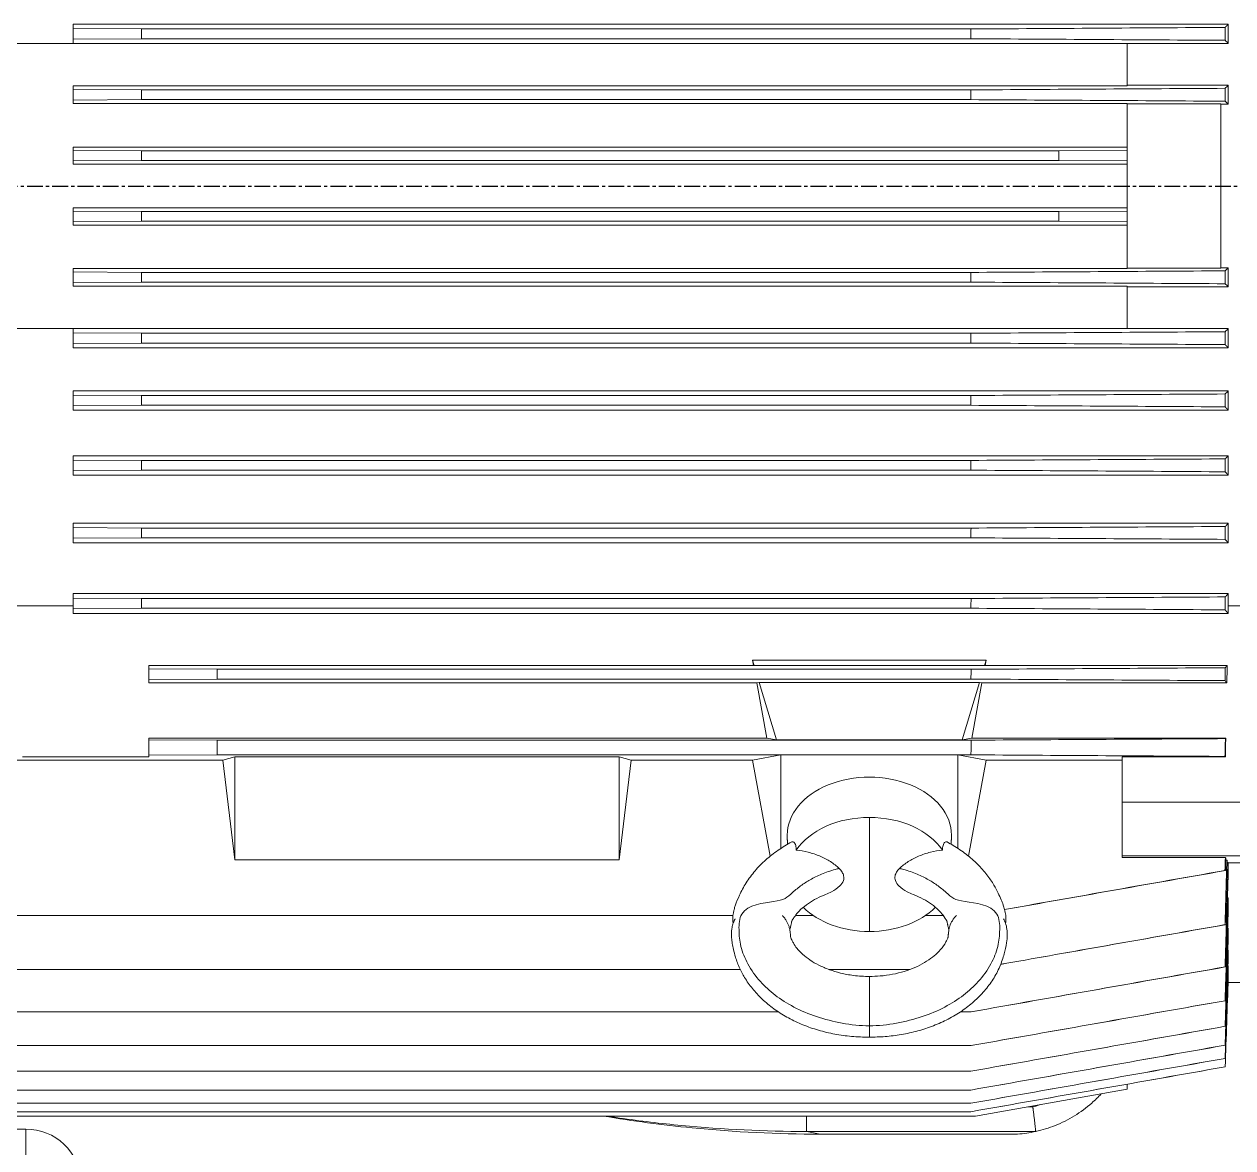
# Model space of a CAD drawing. Header units: millimetres. Extents: x -2122 to 22797, y 3569 to 89276.
# Drawn here: x 21692.9 to 22171.1, y 8822.8 to 9267.3 of the extents above; entities that cross this region are included whole.
import ezdxf

# ---------------------------------------------------------------- set-up
doc = ezdxf.new("R2010")
doc.units = ezdxf.units.MM
doc.header["$LTSCALE"] = 20
doc.linetypes.add('CENTER', pattern=[2, 1.25, -0.25, 0.25, -0.25])
doc.layers.add('IA-EJES', color=4, linetype='CENTER')
doc.layers.add('IA-TRAZ', color=8, linetype='Continuous', lineweight=5)

# ---------------------------------------------------------------- blocks, each defined once
blk = doc.blocks.new('A$C9f9da7af')
at = {"color": 0, "linetype": 'Continuous', "lineweight": 0}
for p, q in [((-2585.61, -2206.33), (-2585.61, -2198.27)), ((-2538.26, -2206.27), (-2538.26, -2198.27)), ((-2535.55, -2248.27), (-2535.55, -2198.27)), ((-2514.34, -2248.27), (-2514.34, -2198.27)), ((-2436.7, -2206.27), (-2436.7, -2198.27)), ((-2583.07, -2206.27), (-2583.94, -2206.27)), ((-2583.07, -2206.36), (-2583.07, -2206.27)), ((-2579.03, -2206.27), (-2580.52, -2206.27)), ((-2579.03, -2206.41), (-2579.03, -2206.27)), ((-2572.87, -2206.27), (-2575.01, -2206.27)), ((-2572.87, -2206.47), (-2572.87, -2206.27)), ((-2564.11, -2206.27), (-2567, -2206.27)), ((-2564.11, -2206.53), (-2564.11, -2206.27)), ((-2552.19, -2206.27), (-2555.98, -2206.27)), ((-2552.19, -2206.61), (-2552.19, -2206.27)), ((-2538.26, -2206.27), (-2541.24, -2206.27)), ((-2538.16, -2206.72), (-2538.16, -2206.32)), ((-2537.2, -2207.31), (-2537.2, -2206.84)), ((-2536.18, -2207.44), (-2536.18, -2248.27)), ((-2496.39, -2248.27), (-2496.39, -2207.44)), ((-2489, -2307.73), (-2489, -2207.29)), ((-2467.14, -2206.84), (-2467.14, -2303.73)), ((-2460.26, -2302.47), (-2460.26, -2206.7)), ((-2439.67, -2206.32), (-2439.67, -2663.27)), ((-2431.79, -2206.27), (-2436.7, -2206.27)), ((-2431.79, -2663.27), (-2431.79, -2206.27)), ((-2411.79, -2663.27), (-2411.79, -2206.27)), ((-2403.98, -2206.27), (-2411.79, -2206.27)), ((-2403.98, -2663.27), (-2403.98, -2206.27)), ((-2384.98, -2663.27), (-2384.98, -2206.27)), ((-2377.27, -2206.27), (-2384.98, -2206.27)), ((-2377.27, -2663.27), (-2377.27, -2206.27)), ((-2359.27, -2663.27), (-2359.27, -2206.27)), ((-2351.62, -2206.27), (-2359.27, -2206.27)), ((-2351.62, -2663.27), (-2351.62, -2206.27)), ((-2334.62, -2663.27), (-2334.62, -2206.27)), ((-2327.01, -2206.27), (-2334.62, -2206.27)), ((-2327.01, -2246.27), (-2327.01, -2206.27)), ((-2310.51, -2246.27), (-2310.51, -2206.27)), ((-2302.93, -2206.27), (-2310.51, -2206.27)), ((-2302.93, -2209.27), (-2302.93, -2206.27)), ((-2238.29, -2209.27), (-2238.29, -2206.27)), ((-2230.7, -2206.27), (-2238.29, -2206.27)), ((-2230.7, -2246.27), (-2230.7, -2206.27)), ((-2214.2, -2246.27), (-2214.2, -2206.27)), ((-2206.6, -2206.27), (-2214.2, -2206.27)), ((-2206.6, -2663.27), (-2206.6, -2206.27)), ((-2303.06, -2246.27), (-2303.06, -2209.27)), ((-2238.16, -2209.27), (-2303.06, -2209.27)), ((-2238.16, -2209.27), (-2238.16, -2246.27)), ((-2627.88, -2246.27), (-2638.46, -2306.27)), ((-2627.88, -2246.27), (-2625.84, -2246.27)), ((-2327.01, -2663.27), (-2327.01, -2246.27)), ((-2327.01, -2246.27), (-2310.28, -2246.27)), ((-2310.28, -2663.27), (-2310.28, -2246.27)), ((-2303.23, -2246.27), (-2303.23, -2663.27)), ((-2303.23, -2246.27), (-2286.03, -2246.27)), ((-2286.03, -2246.27), (-2284.74, -2246.27)), ((-2286.03, -2663.27), (-2286.03, -2246.27)), ((-2284.57, -2273.27), (-2284.74, -2246.27)), ((-2284.74, -2246.27), (-2280.54, -2246.27)), ((-2280.54, -2246.27), (-2280.71, -2273.27)), ((-2280.54, -2246.27), (-2279.28, -2246.27)), ((-2279.28, -2246.27), (-2279.28, -2663.27)), ((-2279.28, -2246.27), (-2261.94, -2246.27)), ((-2261.94, -2246.27), (-2260.67, -2246.27)), ((-2261.94, -2663.27), (-2261.94, -2246.27)), ((-2260.51, -2273.27), (-2260.67, -2246.27)), ((-2260.67, -2246.27), (-2256.48, -2246.27)), ((-2256.48, -2246.27), (-2256.64, -2273.27)), ((-2256.48, -2246.27), (-2255.19, -2246.27)), ((-2255.19, -2246.27), (-2255.19, -2663.27)), ((-2255.19, -2246.27), (-2237.99, -2246.27)), ((-2237.99, -2663.27), (-2237.99, -2246.27)), ((-2230.94, -2246.27), (-2230.94, -2663.27)), ((-2230.94, -2246.27), (-2214.2, -2246.27)), ((-2214.2, -2663.27), (-2214.2, -2246.27)), ((-2535.55, -2248.27), (-2536.18, -2248.27)), ((-2535.55, -2248.27), (-2514.34, -2248.27)), ((-2496.39, -2248.27), (-2514.34, -2248.27)), ((-2497.73, -2302.05), (-2497.73, -2248.27)), ((-2284.57, -2636.27), (-2284.57, -2273.27)), ((-2280.71, -2273.27), (-2284.57, -2273.27)), ((-2280.71, -2636.27), (-2280.71, -2273.27)), ((-2260.51, -2636.27), (-2260.51, -2273.27)), ((-2256.64, -2273.27), (-2260.51, -2273.27)), ((-2256.64, -2636.27), (-2256.64, -2273.27)), ((-2644.55, -2373.08), (-2644.55, -2282.44)), ((-2634.81, -2283.59), (-2634.81, -2285.57)), ((-2645.61, -2289.66), (-2645.61, -2367.69)), ((-2497.73, -2302.05), (-2535.7, -2308.99)), ((-2495.59, -2313.27), (-2497.73, -2302.05)), ((-2466.95, -2304.71), (-2489.68, -2311.5)), ((-2489, -2307.73), (-2467.14, -2303.73)), ((-2466.95, -2304.71), (-2467.14, -2303.73)), ((-2466.95, -2391.83), (-2466.95, -2304.71)), ((-2458.17, -2302.09), (-2460.3, -2302.73)), ((-2460.26, -2302.47), (-2460.3, -2302.73)), ((-2460.3, -2302.73), (-2460.3, -2393.82)), ((-2460.26, -2302.47), (-2458.17, -2302.09)), ((-2458.17, -2302.09), (-2458.17, -2394.46)), ((-2638.46, -2698.27), (-2638.46, -2306.27)), ((-2636.74, -2698.27), (-2636.74, -2308.13)), ((-2633.39, -2698.27), (-2633.39, -2308.13)), ((-2628.18, -2698.27), (-2628.18, -2308.13)), ((-2620.72, -2714.33), (-2620.72, -2308.12)), ((-2610.59, -2715.04), (-2610.59, -2308.11)), ((-2597.24, -2312.23), (-2597.24, -2308.1)), ((-2495.59, -2313.27), (-2495.59, -2308.08)), ((-2489.8, -2606.27), (-2489.8, -2307.95)), ((-2489, -2307.73), (-2489.68, -2311.5)), ((-2465.63, -2606.27), (-2465.63, -2308.08)), ((-2461.76, -2606.27), (-2461.76, -2308.01)), ((-2437.61, -2636.27), (-2437.61, -2308.1)), ((-2433.75, -2636.27), (-2433.75, -2308.04)), ((-2409.75, -2636.27), (-2409.75, -2308.11)), ((-2405.89, -2636.27), (-2405.89, -2308.06)), ((-2383.01, -2636.27), (-2383.01, -2308.12)), ((-2379.14, -2636.27), (-2379.14, -2308.08)), ((-2357.34, -2636.27), (-2357.34, -2308.12)), ((-2353.47, -2636.27), (-2353.47, -2308.09)), ((-2332.72, -2636.27), (-2332.72, -2308.13)), ((-2328.86, -2636.27), (-2328.86, -2308.1)), ((-2308.64, -2636.27), (-2308.64, -2308.13)), ((-2304.77, -2636.27), (-2304.77, -2308.11)), ((-2236.44, -2636.27), (-2236.44, -2308.11)), ((-2232.58, -2636.27), (-2232.58, -2308.13)), ((-2212.36, -2636.27), (-2212.36, -2308.1)), ((-2208.5, -2636.27), (-2208.5, -2308.13)), ((-2532.57, -2313.27), (-2495.59, -2313.27)), ((-2495.59, -2313.27), (-2495.59, -2383.27)), ((-2489.68, -2311.5), (-2489.68, -2385.04)), ((-2559.12, -2326.05), (-2559.12, -2319.02)), ((-2530.96, -2315.9), (-2527.36, -2315.77)), ((-2530.96, -2315.89), (-2527.96, -2315.78)), ((-2580.53, -2364.19), (-2580.53, -2332.35)), ((-2520.34, -2348.27), (-2565.49, -2348.27)), ((-2559.12, -2377.52), (-2559.12, -2370.49)), ((-2638.46, -2373.08), (-2644.55, -2373.08)), ((-2530.96, -2380.64), (-2527.36, -2380.77)), ((-2530.96, -2380.65), (-2527.96, -2380.76)), ((-2597.24, -2742.77), (-2597.24, -2384.31)), ((-2495.59, -2383.27), (-2532.57, -2383.27)), ((-2497.73, -2394.5), (-2495.59, -2383.27)), ((-2495.59, -2606.27), (-2495.59, -2383.27)), ((-2489.68, -2385.04), (-2489, -2388.82)), ((-2466.95, -2391.83), (-2489.68, -2385.04)), ((-2535.7, -2387.55), (-2497.73, -2394.5)), ((-2467.14, -2392.82), (-2489, -2388.82)), ((-2489, -2633.27), (-2489, -2388.82)), ((-2497.73, -2442.53), (-2497.73, -2394.5)), ((-2467.14, -2392.82), (-2466.95, -2391.83)), ((-2467.14, -2392.82), (-2467.14, -2633.27)), ((-2460.3, -2393.82), (-2460.26, -2394.07)), ((-2458.17, -2394.46), (-2460.3, -2393.82)), ((-2458.17, -2394.46), (-2460.26, -2394.07)), ((-2460.26, -2633.27), (-2460.26, -2394.07)), ((-2580.53, -2742.77), (-2580.53, -2399.33)), ((-2559.12, -2742.77), (-2559.12, -2402.22)), ((-2497.73, -2442.53), (-2537.14, -2447.27)), ((-2496.36, -2447.27), (-2497.73, -2442.53)), ((-2537.14, -2447.27), (-2537.14, -2599.27)), ((-2496.36, -2447.27), (-2537.14, -2447.27)), ((-2496.36, -2599.27), (-2496.36, -2447.27)), ((-2537.14, -2599.27), (-2497.73, -2604.01)), ((-2537.14, -2599.27), (-2496.36, -2599.27)), ((-2497.73, -2604.01), (-2496.36, -2599.27)), ((-2497.73, -2714.71), (-2497.73, -2604.01)), ((-2495.76, -2633.27), (-2495.59, -2606.27)), ((-2495.59, -2606.27), (-2489.8, -2606.27)), ((-2489.8, -2606.27), (-2489.63, -2633.27)), ((-2465.79, -2633.27), (-2465.63, -2606.27)), ((-2465.63, -2606.27), (-2461.76, -2606.27)), ((-2461.76, -2606.27), (-2461.6, -2633.27)), ((-2496.39, -2633.27), (-2496.39, -2683.27)), ((-2496.39, -2633.27), (-2495.76, -2633.27)), ((-2489.63, -2633.27), (-2495.76, -2633.27)), ((-2489.63, -2633.27), (-2489, -2633.27)), ((-2467.14, -2633.27), (-2465.79, -2633.27)), ((-2461.6, -2633.27), (-2465.79, -2633.27)), ((-2461.6, -2633.27), (-2460.26, -2633.27)), ((-2437.78, -2663.27), (-2437.61, -2636.27)), ((-2437.61, -2636.27), (-2433.75, -2636.27)), ((-2433.75, -2636.27), (-2433.58, -2663.27)), ((-2409.92, -2663.27), (-2409.75, -2636.27)), ((-2409.75, -2636.27), (-2405.89, -2636.27)), ((-2405.89, -2636.27), (-2405.72, -2663.27)), ((-2383.17, -2663.27), (-2383.01, -2636.27)), ((-2383.01, -2636.27), (-2379.14, -2636.27)), ((-2379.14, -2636.27), (-2378.98, -2663.27)), ((-2357.5, -2663.27), (-2357.34, -2636.27)), ((-2357.34, -2636.27), (-2353.47, -2636.27)), ((-2353.47, -2636.27), (-2353.31, -2663.27)), ((-2332.89, -2663.27), (-2332.72, -2636.27)), ((-2332.72, -2636.27), (-2328.86, -2636.27)), ((-2328.86, -2636.27), (-2328.69, -2663.27)), ((-2308.8, -2663.27), (-2308.64, -2636.27)), ((-2308.64, -2636.27), (-2304.77, -2636.27)), ((-2304.77, -2636.27), (-2304.61, -2663.27)), ((-2284.74, -2663.27), (-2284.57, -2636.27)), ((-2284.57, -2636.27), (-2280.71, -2636.27)), ((-2280.71, -2636.27), (-2280.54, -2663.27)), ((-2260.67, -2663.27), (-2260.51, -2636.27)), ((-2260.51, -2636.27), (-2256.64, -2636.27)), ((-2256.64, -2636.27), (-2256.48, -2663.27)), ((-2236.61, -2663.27), (-2236.44, -2636.27)), ((-2236.44, -2636.27), (-2232.58, -2636.27)), ((-2232.58, -2636.27), (-2232.41, -2663.27)), ((-2212.52, -2663.27), (-2212.36, -2636.27)), ((-2212.36, -2636.27), (-2208.5, -2636.27)), ((-2208.5, -2636.27), (-2208.33, -2663.27)), ((-2439.67, -2663.27), (-2437.78, -2663.27)), ((-2433.58, -2663.27), (-2437.78, -2663.27)), ((-2436.7, -2663.27), (-2436.7, -2685.77)), ((-2433.58, -2663.27), (-2431.79, -2663.27)), ((-2411.79, -2663.27), (-2409.92, -2663.27)), ((-2405.72, -2663.27), (-2409.92, -2663.27)), ((-2405.72, -2663.27), (-2403.98, -2663.27)), ((-2384.98, -2663.27), (-2383.17, -2663.27)), ((-2378.98, -2663.27), (-2383.17, -2663.27)), ((-2378.98, -2663.27), (-2377.27, -2663.27)), ((-2359.27, -2663.27), (-2357.5, -2663.27)), ((-2353.31, -2663.27), (-2357.5, -2663.27)), ((-2353.31, -2663.27), (-2351.62, -2663.27)), ((-2334.62, -2663.27), (-2332.89, -2663.27)), ((-2328.69, -2663.27), (-2332.89, -2663.27)), ((-2328.69, -2663.27), (-2327.01, -2663.27)), ((-2327.01, -2685.77), (-2327.01, -2663.27)), ((-2310.28, -2663.27), (-2308.8, -2663.27)), ((-2304.61, -2663.27), (-2308.8, -2663.27)), ((-2304.61, -2663.27), (-2303.23, -2663.27)), ((-2286.03, -2663.27), (-2284.74, -2663.27)), ((-2280.54, -2663.27), (-2284.74, -2663.27)), ((-2280.54, -2663.27), (-2279.28, -2663.27)), ((-2261.94, -2663.27), (-2260.67, -2663.27)), ((-2256.48, -2663.27), (-2260.67, -2663.27)), ((-2256.48, -2663.27), (-2255.19, -2663.27)), ((-2237.99, -2663.27), (-2236.61, -2663.27)), ((-2232.41, -2663.27), (-2236.61, -2663.27)), ((-2232.41, -2663.27), (-2230.94, -2663.27)), ((-2214.2, -2685.77), (-2214.2, -2663.27)), ((-2214.2, -2663.27), (-2212.52, -2663.27)), ((-2208.33, -2663.27), (-2212.52, -2663.27)), ((-2208.33, -2663.27), (-2206.6, -2663.27)), ((-2657.01, -2682.02), (-2643.61, -2682.02)), ((-2643.61, -2682.02), (-2643.61, -3024.52))]:
    blk.add_line(p, q, dxfattribs=at)
blk.add_arc((-2665.61, -2682.02), 22, 0, 86.7459, dxfattribs=at)
at = {"color": 0, "linetype": 'Continuous', "lineweight": 0, "extrusion": (0, 0, -1)}
for centre, major_axis, ratio, start_param, end_param in [((62.47, -11691.53), (-2681.49, 9484.09), 0.00002, 0.00345, 0.003967), ((-2270.15, -11691.44), (9855.77, -0.73), 0.962279, -1.574835, -1.574317), ((-2271.06, -11691.53), (9855.88, 0.73), 0.962278, -1.567275, -1.566758), ((-2527.36, -2348.27), (0, 32.5), 0.707107, -0.026189, 0), ((-2527.36, -2348.27), (0, 32.5), 0.707107, 0, 3.141593), ((-2542.91, -2348.27), (0, 31.92), 0.707107, -1.570796, -0.611683), ((-2542.91, -2348.27), (0, -31.92), 0.707107, -2.703725, -1.570796), ((-2542.91, -2348.27), (0, 31.92), 0.707107, -2.529908, -1.570796), ((-2542.91, -2348.27), (0, -31.92), 0.707107, -1.570796, -0.437867), ((-2527.36, -2348.27), (0, -32.5), 0.707107, 0, 0.026189)]:
    blk.add_ellipse(centre, major_axis=major_axis, ratio=ratio, start_param=start_param, end_param=end_param, dxfattribs=at)
at = {"color": 0, "linetype": 'Continuous', "lineweight": 0}
for centre, major_axis, ratio, start_param, end_param in [((-2596, -2293.27), (40, 0), 1, 2.818504, 2.897224), ((-2595.74, -2293.27), (49.48, -7.2), 1, 3.067875, 3.21362), ((-2644.54, -2284.61), (0, 2.18), 0.02643, -0.005717, 0.117753)]:
    blk.add_ellipse(centre, major_axis=major_axis, ratio=ratio, start_param=start_param, end_param=end_param, dxfattribs=at)
for points, knots in [([(-2636.74, -2308.11), (-2633.78, -2291.34), (-2630.83, -2274.57), (-2624.91, -2241.03), (-2621.96, -2224.26), (-2619, -2207.49)], [0.000007, 0.000007, 0.000007, 0.000007, 5.108587, 5.108587, 10.21723, 10.21723, 10.21723, 10.21723]), ([(-2618.99, -2207.51), (-2621.95, -2224.28), (-2624.91, -2241.05), (-2630.83, -2274.59), (-2633.78, -2291.36), (-2636.74, -2308.13)], [0, 0, 0, 0, 5.108496, 5.108496, 10.216992, 10.216992, 10.216992, 10.216992]), ([(-2633.39, -2308.1), (-2630.44, -2291.33), (-2627.48, -2274.56), (-2621.57, -2241.03), (-2618.61, -2224.26), (-2615.65, -2207.49)], [0.000006, 0.000006, 0.000006, 0.000006, 5.108381, 5.108381, 10.216814, 10.216814, 10.216814, 10.216814]), ([(-2615.64, -2207.52), (-2618.6, -2224.29), (-2621.56, -2241.05), (-2627.48, -2274.59), (-2630.44, -2291.36), (-2633.39, -2308.13)], [0, 0, 0, 0, 5.108258, 5.108258, 10.216517, 10.216517, 10.216517, 10.216517]), ([(-2628.18, -2308.09), (-2625.22, -2291.32), (-2622.26, -2274.55), (-2616.35, -2241.02), (-2613.39, -2224.25), (-2610.44, -2207.48)], [0.000006, 0.000006, 0.000006, 0.000006, 5.10817, 5.10817, 10.216389, 10.216389, 10.216389, 10.216389]), ([(-2610.42, -2207.52), (-2613.38, -2224.29), (-2616.34, -2241.06), (-2622.26, -2274.59), (-2625.22, -2291.36), (-2628.18, -2308.13)], [0, 0, 0, 0, 5.107914, 5.107914, 10.215827, 10.215827, 10.215827, 10.215827]), ([(-2620.72, -2308.08), (-2617.76, -2291.31), (-2614.8, -2274.54), (-2608.89, -2241.01), (-2605.93, -2224.24), (-2602.97, -2207.47)], [0.000006, 0.000006, 0.000006, 0.000006, 5.107832, 5.107832, 10.21571, 10.21571, 10.21571, 10.21571]), ([(-2602.96, -2207.53), (-2605.92, -2224.29), (-2608.88, -2241.06), (-2614.8, -2274.59), (-2617.76, -2291.36), (-2620.72, -2308.12)], [0, 0, 0, 0, 5.107404, 5.107404, 10.214808, 10.214808, 10.214808, 10.214808]), ([(-2610.59, -2308.06), (-2607.63, -2291.29), (-2604.67, -2274.53), (-2598.75, -2241), (-2595.8, -2224.23), (-2592.84, -2207.47)], [0.000006, 0.000006, 0.000006, 0.000006, 5.10734, 5.10734, 10.214723, 10.214723, 10.214723, 10.214723]), ([(-2592.82, -2207.54), (-2595.78, -2224.3), (-2598.74, -2241.06), (-2604.67, -2274.59), (-2607.63, -2291.35), (-2610.59, -2308.11)], [0, 0, 0, 0, 5.106769, 5.106769, 10.213538, 10.213538, 10.213538, 10.213538]), ([(-2597.24, -2308.04), (-2594.27, -2291.27), (-2591.31, -2274.51), (-2585.4, -2240.99), (-2582.44, -2224.22), (-2579.48, -2207.46)], [0.000005, 0.000005, 0.000005, 0.000005, 5.106654, 5.106654, 10.213348, 10.213348, 10.213348, 10.213348]), ([(-2579.46, -2207.54), (-2582.42, -2224.3), (-2585.38, -2241.06), (-2591.31, -2274.58), (-2594.27, -2291.34), (-2597.24, -2308.1)], [0, 0, 0, 0, 5.105932, 5.105932, 10.211863, 10.211863, 10.211863, 10.211863]), ([(-2578.46, -2296.31), (-2576.19, -2283.45), (-2573.91, -2270.59), (-2568.68, -2240.97), (-2565.72, -2224.21), (-2562.76, -2207.45)], [1.187882, 1.187882, 1.187882, 1.187882, 5.105751, 5.105751, 10.211537, 10.211537, 10.211537, 10.211537]), ([(-2562.74, -2207.55), (-2565.7, -2224.3), (-2568.67, -2241.06), (-2573.9, -2270.65), (-2576.17, -2283.47), (-2578.44, -2296.3)], [0, 0, 0, 0, 5.10487, 5.10487, 9.013468, 9.013468, 9.013468, 9.013468]), ([(-2556.79, -2294.76), (-2554.6, -2282.4), (-2552.42, -2270.04), (-2547.27, -2240.93), (-2544.31, -2224.18), (-2541.35, -2207.42)], [1.339726, 1.339726, 1.339726, 1.339726, 5.104429, 5.104429, 10.208927, 10.208927, 10.208927, 10.208927]), ([(-2541.32, -2207.58), (-2544.28, -2224.33), (-2547.25, -2241.08), (-2552.4, -2270.14), (-2554.58, -2282.45), (-2556.76, -2294.77)], [0, 0, 0, 0, 5.10353, 5.10353, 8.854751, 8.854751, 8.854751, 8.854751]), ([(-2541.35, -2207.42), (-2541.35, -2207.45), (-2541.34, -2207.47), (-2541.33, -2207.52), (-2541.32, -2207.55), (-2541.32, -2207.58)], [-0.7037957, -0.7037957, -0.7037957, -0.7037957, -0.3526809, -0.3526809, 0, 0, 0, 0]), ([(-2496.21, -2207.58), (-2495.04, -2207.55), (-2493.86, -2207.52), (-2491.52, -2207.47), (-2490.35, -2207.45), (-2489.18, -2207.42)], [-0.7037968, -0.7037968, -0.7037968, -0.7037968, -0.3511148, -0.3511148, 0, 0, 0, 0]), ([(-2495.59, -2308.08), (-2495.69, -2291.33), (-2495.8, -2274.58), (-2496.01, -2241.08), (-2496.11, -2224.33), (-2496.21, -2207.58)], [0.000015, 0.000015, 0.000015, 0.000015, 5.103374, 5.103374, 10.206878, 10.206878, 10.206878, 10.206878]), ([(-2489.18, -2207.42), (-2489.28, -2224.18), (-2489.38, -2240.93), (-2489.59, -2274.44), (-2489.69, -2291.2), (-2489.8, -2307.95)], [0, 0, 0, 0, 5.104511, 5.104511, 10.209022, 10.209022, 10.209022, 10.209022]), ([(-2465.63, -2308.08), (-2465.73, -2291.33), (-2465.83, -2274.57), (-2466.04, -2241.06), (-2466.14, -2224.3), (-2466.25, -2207.55)], [0.00001, 0.00001, 0.00001, 0.00001, 5.104776, 5.104776, 10.209631, 10.209631, 10.209631, 10.209631]), ([(-2461.14, -2207.45), (-2461.25, -2224.21), (-2461.35, -2240.97), (-2461.56, -2274.49), (-2461.66, -2291.25), (-2461.76, -2308.01)], [0, 0, 0, 0, 5.105793, 5.105793, 10.211586, 10.211586, 10.211586, 10.211586]), ([(-2437.61, -2308.1), (-2437.71, -2291.34), (-2437.82, -2274.58), (-2438.02, -2241.06), (-2438.13, -2224.3), (-2438.23, -2207.54)], [0.00001, 0.00001, 0.00001, 0.00001, 5.105834, 5.105834, 10.211749, 10.211749, 10.211749, 10.211749]), ([(-2433.13, -2207.46), (-2433.23, -2224.22), (-2433.33, -2240.99), (-2433.54, -2274.51), (-2433.64, -2291.27), (-2433.75, -2308.04)], [0, 0, 0, 0, 5.106701, 5.106701, 10.213402, 10.213402, 10.213402, 10.213402]), ([(-2409.75, -2308.11), (-2409.86, -2291.35), (-2409.96, -2274.59), (-2410.17, -2241.06), (-2410.27, -2224.3), (-2410.37, -2207.54)], [0.00001, 0.00001, 0.00001, 0.00001, 5.106669, 5.106669, 10.213422, 10.213422, 10.213422, 10.213422]), ([(-2405.27, -2207.47), (-2405.37, -2224.23), (-2405.48, -2241), (-2405.68, -2274.53), (-2405.79, -2291.29), (-2405.89, -2308.06)], [0, 0, 0, 0, 5.107391, 5.107391, 10.214781, 10.214781, 10.214781, 10.214781]), ([(-2383.01, -2308.12), (-2383.11, -2291.35), (-2383.21, -2274.59), (-2383.42, -2241.06), (-2383.52, -2224.29), (-2383.63, -2207.53)], [0.00001, 0.00001, 0.00001, 0.00001, 5.107305, 5.107305, 10.214693, 10.214693, 10.214693, 10.214693]), ([(-2378.52, -2207.47), (-2378.63, -2224.24), (-2378.73, -2241.01), (-2378.94, -2274.54), (-2379.04, -2291.31), (-2379.14, -2308.08)], [0, 0, 0, 0, 5.107886, 5.107886, 10.215771, 10.215771, 10.215771, 10.215771]), ([(-2357.34, -2308.12), (-2357.44, -2291.36), (-2357.54, -2274.59), (-2357.75, -2241.06), (-2357.85, -2224.29), (-2357.96, -2207.52)], [0.00001, 0.00001, 0.00001, 0.00001, 5.107817, 5.107817, 10.215714, 10.215714, 10.215714, 10.215714]), ([(-2352.85, -2207.48), (-2352.96, -2224.25), (-2353.06, -2241.02), (-2353.27, -2274.56), (-2353.37, -2291.32), (-2353.47, -2308.09)], [0, 0, 0, 0, 5.108227, 5.108227, 10.216453, 10.216453, 10.216453, 10.216453]), ([(-2332.72, -2308.13), (-2332.82, -2291.36), (-2332.93, -2274.59), (-2333.13, -2241.05), (-2333.24, -2224.29), (-2333.34, -2207.52)], [0.00001, 0.00001, 0.00001, 0.00001, 5.108213, 5.108213, 10.216409, 10.216409, 10.216409, 10.216409]), ([(-2328.24, -2207.49), (-2328.34, -2224.26), (-2328.44, -2241.03), (-2328.65, -2274.56), (-2328.75, -2291.33), (-2328.86, -2308.1)], [0, 0, 0, 0, 5.108439, 5.108439, 10.216878, 10.216878, 10.216878, 10.216878]), ([(-2308.64, -2308.13), (-2308.74, -2291.36), (-2308.84, -2274.59), (-2309.05, -2241.05), (-2309.15, -2224.28), (-2309.26, -2207.51)], [0.000009, 0.000009, 0.000009, 0.000009, 5.108408, 5.108408, 10.21689, 10.21689, 10.21689, 10.21689]), ([(-2304.15, -2207.49), (-2304.26, -2224.26), (-2304.36, -2241.03), (-2304.57, -2274.57), (-2304.67, -2291.34), (-2304.77, -2308.11)], [0, 0, 0, 0, 5.108654, 5.108654, 10.217308, 10.217308, 10.217308, 10.217308]), ([(-2236.44, -2308.11), (-2236.54, -2291.34), (-2236.65, -2274.57), (-2236.85, -2241.03), (-2236.96, -2224.26), (-2237.06, -2207.49)], [0.000007, 0.000007, 0.000007, 0.000007, 5.108587, 5.108587, 10.21723, 10.21723, 10.21723, 10.21723]), ([(-2231.96, -2207.51), (-2232.06, -2224.28), (-2232.17, -2241.05), (-2232.37, -2274.59), (-2232.48, -2291.36), (-2232.58, -2308.13)], [0, 0, 0, 0, 5.108496, 5.108496, 10.216992, 10.216992, 10.216992, 10.216992]), ([(-2212.36, -2308.1), (-2212.46, -2291.33), (-2212.56, -2274.56), (-2212.77, -2241.03), (-2212.87, -2224.26), (-2212.98, -2207.49)], [0.000006, 0.000006, 0.000006, 0.000006, 5.108381, 5.108381, 10.216814, 10.216814, 10.216814, 10.216814]), ([(-2207.88, -2207.52), (-2207.98, -2224.29), (-2208.08, -2241.05), (-2208.29, -2274.59), (-2208.39, -2291.36), (-2208.5, -2308.13)], [0, 0, 0, 0, 5.108258, 5.108258, 10.216517, 10.216517, 10.216517, 10.216517]), ([(-2644.55, -2282.45), (-2643.97, -2279.81), (-2643.17, -2277.23), (-2642.17, -2274.72), (-2641.12, -2272.09), (-2639.84, -2269.54), (-2638.36, -2267.13), (-2636.88, -2264.71), (-2635.19, -2262.42), (-2633.32, -2260.29), (-2632.18, -2258.99), (-2630.97, -2257.75), (-2629.7, -2256.57)], [0.2181498, 0.2181498, 0.2181498, 0.2181498, 0.3801108, 0.3801108, 0.3801108, 0.5502087, 0.5502087, 0.5502087, 0.7203067, 0.7203067, 0.7203067, 0.8240992, 0.8240992, 0.8240992, 0.8240992]), ([(-2644.55, -2282.44), (-2644.53, -2282.44), (-2644.45, -2282.45), (-2644.32, -2282.47), (-2644.25, -2282.48), (-2644.17, -2282.48), (-2644.07, -2282.5), (-2643.99, -2282.51), (-2643.91, -2282.52), (-2643.82, -2282.53), (-2643.79, -2282.53), (-2643.76, -2282.53), (-2643.73, -2282.54), (-2643.48, -2282.57), (-2643.18, -2282.6), (-2642.82, -2282.64), (-2642.5, -2282.68), (-2642.12, -2282.72), (-2641.71, -2282.77), (-2641.68, -2282.77), (-2641.65, -2282.78), (-2641.61, -2282.78), (-2641.16, -2282.84), (-2640.68, -2282.89), (-2640.15, -2282.95), (-2639.89, -2282.98), (-2639.62, -2283.02), (-2639.34, -2283.05), (-2639.09, -2283.08), (-2638.82, -2283.11), (-2638.56, -2283.14), (-2638.54, -2283.14), (-2638.51, -2283.15), (-2638.49, -2283.15), (-2637.91, -2283.22), (-2637.32, -2283.29), (-2636.7, -2283.36), (-2636.39, -2283.4), (-2636.07, -2283.44), (-2635.76, -2283.48), (-2635.6, -2283.5), (-2635.44, -2283.52), (-2635.29, -2283.54), (-2635.13, -2283.55), (-2634.97, -2283.57), (-2634.81, -2283.59)], [0, 0, 0, 0, 0.0018942, 0.0018942, 0.0018942, 0.0028413, 0.0028413, 0.0028413, 0.00357759, 0.00357759, 0.00357759, 0.0037884, 0.0037884, 0.0037884, 0.0056826, 0.0056826, 0.0056826, 0.00742872, 0.00742872, 0.00742872, 0.00757681, 0.00757681, 0.00757681, 0.00947101, 0.00947101, 0.00947101, 0.01041811, 0.01041811, 0.01041811, 0.01129217, 0.01129217, 0.01129217, 0.01136521, 0.01136521, 0.01136521, 0.01325941, 0.01325941, 0.01325941, 0.01420651, 0.01420651, 0.01420651, 0.01468006, 0.01468006, 0.01468006, 0.01515361, 0.01515361, 0.01515361, 0.01515361]), ([(-2607.24, -2348.27), (-2607.24, -2346.19), (-2607.16, -2344.11), (-2606.84, -2339.9), (-2606.59, -2337.76), (-2605.85, -2333.44), (-2605.36, -2331.26), (-2604.2, -2327.01), (-2603.52, -2324.95), (-2601.96, -2320.94), (-2601.08, -2318.99), (-2599.14, -2315.25), (-2598.07, -2313.45), (-2595.76, -2310.05), (-2594.51, -2308.44), (-2591.85, -2305.44), (-2590.44, -2304.04), (-2587.48, -2301.5), (-2585.94, -2300.35), (-2582.74, -2298.32), (-2581.07, -2297.42), (-2577.67, -2295.96), (-2575.95, -2295.39), (-2572.85, -2294.56), (-2571.5, -2294.24), (-2568.89, -2293.83), (-2567.77, -2293.71), (-2565.71, -2293.7), (-2564.77, -2293.78), (-2563.12, -2294.1), (-2562.36, -2294.33), (-2561.41, -2294.72), (-2561.2, -2294.81), (-2560.91, -2294.95), (-2560.83, -2294.98), (-2560.7, -2295.05), (-2560.65, -2295.07), (-2560.57, -2295.12), (-2560.53, -2295.13), (-2560.49, -2295.16), (-2560.47, -2295.16), (-2560.46, -2295.17), (-2560.46, -2295.17), (-2560.46, -2295.17)], [0, 0, 0, 0, 6.232532, 6.232532, 12.733314, 12.733314, 19.547935, 19.547935, 26.296577, 26.296577, 33.062516, 33.062516, 39.835086, 39.835086, 46.579074, 46.579074, 53.284736, 53.284736, 59.875005, 59.875005, 66.371436, 66.371436, 72.538436, 72.538436, 77.94806, 77.94806, 81.412317, 81.412317, 84.160847, 84.160847, 86.557728, 86.557728, 87.251756, 87.251756, 87.516947, 87.516947, 87.707103, 87.707103, 87.865635, 87.865635, 88.023959, 88.023959, 88.116447, 88.116447, 88.116447, 88.116447]), ([(-2562.22, -2294.4), (-2561.65, -2294.31), (-2561.07, -2294.26), (-2560, -2294.25), (-2559.51, -2294.28), (-2558.28, -2294.42), (-2557.52, -2294.57), (-2556.18, -2294.92), (-2555.57, -2295.11), (-2554.25, -2295.58), (-2553.56, -2295.85), (-2552.01, -2296.51), (-2551.17, -2296.88), (-2549.24, -2297.81), (-2548.19, -2298.36), (-2545.75, -2299.8), (-2544.39, -2300.73), (-2541.61, -2302.88), (-2540.2, -2304.13), (-2537.47, -2306.87), (-2536.15, -2308.38), (-2533.67, -2311.6), (-2532.5, -2313.31), (-2530.95, -2315.89), (-2530.49, -2316.71), (-2530.05, -2317.54)], [98.673264, 98.673264, 98.673264, 98.673264, 100.528471, 100.528471, 102.038287, 102.038287, 104.27631, 104.27631, 106.288165, 106.288165, 108.874137, 108.874137, 112.351196, 112.351196, 116.395046, 116.395046, 121.905985, 121.905985, 128.173417, 128.173417, 134.757715, 134.757715, 141.412866, 141.412866, 144.401463, 144.401463, 144.401463, 144.401463]), ([(-2540.52, -2336.31), (-2540.59, -2336.04), (-2541.13, -2333.84), (-2542.38, -2330), (-2544.6, -2325.35), (-2547.2, -2321.3), (-2549.88, -2317.9), (-2552.82, -2314.97), (-2553.72, -2310.37), (-2555.13, -2297.07), (-2565.05, -2296.53), (-2571.58, -2297.2), (-2578.64, -2300.03), (-2585.13, -2304.68), (-2590.86, -2310.93), (-2595.6, -2318.4), (-2599.43, -2327.37), (-2601.92, -2337.49), (-2602.76, -2344.66), (-2602.76, -2348.27)], [0.5551824, 0.5551824, 0.5551824, 0.5551824, 0.5590997, 0.5871438, 0.6136152, 0.6382847, 0.6664995, 0.6922236, 0.7193811, 0.7662625, 0.7875653, 0.8104083, 0.8356721, 0.8636947, 0.8881684, 0.9143554, 0.9420089, 0.9707322, 1, 1, 1, 1]), ([(-2559.14, -2313.84), (-2559.14, -2313.84), (-2559.14, -2313.85), (-2559.14, -2313.85), (-2559.15, -2313.85), (-2559.15, -2313.85), (-2559.15, -2313.86), (-2559.17, -2313.87), (-2559.18, -2313.88), (-2559.2, -2313.9), (-2559.22, -2313.92), (-2559.29, -2313.98), (-2559.36, -2314.04), (-2559.48, -2314.16), (-2559.54, -2314.21), (-2559.77, -2314.41), (-2559.93, -2314.54), (-2560.45, -2314.95), (-2560.81, -2315.21), (-2561.86, -2315.86), (-2562.57, -2316.19), (-2563.74, -2316.58), (-2564.17, -2316.7), (-2565.02, -2316.87), (-2565.44, -2316.93), (-2566.09, -2316.99), (-2566.32, -2317.01), (-2566.64, -2317.03), (-2566.75, -2317.03), (-2566.99, -2317.05), (-2567.12, -2317.05), (-2567.3, -2317.06), (-2567.37, -2317.06), (-2567.48, -2317.07), (-2567.52, -2317.07), (-2567.55, -2317.08), (-2567.55, -2317.08), (-2567.55, -2317.08)], [59.127294, 59.127294, 59.127294, 59.127294, 59.157859, 59.157859, 59.189071, 59.189071, 59.220322, 59.220322, 59.283794, 59.283794, 59.346516, 59.346516, 59.602031, 59.602031, 59.85123, 59.85123, 60.503225, 60.503225, 61.933011, 61.933011, 64.571794, 64.571794, 66.02247, 66.02247, 67.302786, 67.302786, 67.979231, 67.979231, 68.322511, 68.322511, 68.813912, 68.813912, 69.237427, 69.237427, 69.717351, 69.717351, 69.798667, 69.798667, 69.798667, 69.798667]), ([(-2567.54, -2317.07), (-2567.54, -2317.07), (-2567.55, -2317.07), (-2567.56, -2317.08), (-2567.62, -2317.09), (-2567.82, -2317.16), (-2567.95, -2317.21), (-2568.4, -2317.4), (-2568.83, -2317.6), (-2569.64, -2318.01), (-2570.05, -2318.24), (-2571.45, -2319.08), (-2572.37, -2319.78), (-2574.13, -2321.48), (-2574.9, -2322.34), (-2576.38, -2324.24), (-2577.1, -2325.3), (-2578.46, -2327.62), (-2579.11, -2328.89), (-2580.27, -2331.58), (-2580.79, -2333), (-2581.7, -2335.97), (-2582.08, -2337.53), (-2582.69, -2340.72), (-2582.92, -2342.35), (-2583.18, -2345.41), (-2583.24, -2346.84), (-2583.24, -2348.27)], [71.142737, 71.142737, 71.142737, 71.142737, 71.541877, 71.541877, 73.294725, 73.294725, 74.734494, 74.734494, 76.98665, 76.98665, 79.427278, 79.427278, 85.768422, 85.768422, 90.510742, 90.510742, 95.294609, 95.294609, 100.196793, 100.196793, 105.072606, 105.072606, 110.040007, 110.040007, 114.992076, 114.992076, 119.275953, 119.275953, 119.275953, 119.275953]), ([(-2550.85, -2330.9), (-2551.39, -2329.53), (-2551.99, -2328.22), (-2553.28, -2325.8), (-2553.98, -2324.67), (-2555.41, -2322.67), (-2556.15, -2321.78), (-2557.56, -2320.3), (-2558.26, -2319.68), (-2559.82, -2318.48), (-2560.8, -2317.88), (-2561.42, -2317.58), (-2561.51, -2317.54), (-2561.56, -2317.53), (-2561.53, -2317.54), (-2561.54, -2317.53), (-2561.56, -2317.53), (-2561.67, -2317.51), (-2561.74, -2317.49), (-2561.93, -2317.46), (-2562, -2317.44), (-2562.2, -2317.41), (-2562.34, -2317.39), (-2562.61, -2317.34), (-2562.74, -2317.31), (-2563.03, -2317.25), (-2563.18, -2317.22), (-2563.56, -2317.13), (-2563.78, -2317.07), (-2564.22, -2316.94), (-2564.43, -2316.87), (-2564.64, -2316.79)], [0, 0, 0, 0, 4.988184, 4.988184, 9.999875, 9.999875, 14.956791, 14.956791, 19.671734, 19.671734, 25.345101, 25.345101, 27.054695, 27.054695, 28.245912, 28.245912, 29.130654, 29.130654, 29.869338, 29.869338, 30.240073, 30.240073, 30.723756, 30.723756, 31.133101, 31.133101, 31.613203, 31.613203, 32.301099, 32.301099, 33.033985, 33.033985, 33.033985, 33.033985]), ([(-2533.34, -2319.36), (-2532.62, -2319.33), (-2531.97, -2319.25), (-2530.8, -2318.95), (-2530.47, -2318.74), (-2529.92, -2318.27), (-2529.86, -2317.9), (-2530.05, -2317.54), (-2530.05, -2317.54), (-2530.05, -2317.54)], [-1.857056, -1.857056, -1.857056, -1.857056, -1.6701392, -1.6701392, -1.4439543, -1.4439543, -1.0223219, -1.0223219, -1.0215044, -1.0215044, -1.0215044, -1.0215044]), ([(-2540.52, -2336.31), (-2539.55, -2335.36), (-2538.63, -2334.16), (-2537.04, -2331.63), (-2536.31, -2330.23), (-2535.05, -2327.3), (-2534.51, -2325.72), (-2533.71, -2322.56), (-2533.45, -2320.96), (-2533.34, -2319.36)], [-1.964132, -1.964132, -1.964132, -1.964132, -1.474787, -1.474787, -0.983813, -0.983813, -0.482966, -0.482966, -0.000001, -0.000001, -0.000001, -0.000001]), ([(-2550.85, -2330.9), (-2550.51, -2331.77), (-2550.13, -2332.57), (-2549.09, -2334.51), (-2548.3, -2335.67), (-2546.85, -2337.13), (-2546.14, -2337.69), (-2544.7, -2338.2), (-2544.08, -2338.24), (-2542.94, -2337.99), (-2542.45, -2337.77), (-2541.47, -2337.16), (-2540.98, -2336.76), (-2540.52, -2336.31)], [-1.977343, -1.977343, -1.977343, -1.977343, -1.643436, -1.643436, -1.079952, -1.079952, -0.714099, -0.714099, -0.442328, -0.442328, -0.230091, -0.230091, 0, 0, 0, 0]), ([(-2560.46, -2401.37), (-2560.46, -2401.37), (-2560.46, -2401.37), (-2560.46, -2401.38), (-2560.47, -2401.38), (-2560.5, -2401.39), (-2560.51, -2401.4), (-2560.54, -2401.41), (-2560.56, -2401.42), (-2560.61, -2401.45), (-2560.66, -2401.47), (-2560.8, -2401.54), (-2560.9, -2401.59), (-2561.11, -2401.69), (-2561.21, -2401.74), (-2561.57, -2401.89), (-2561.83, -2402), (-2562.7, -2402.31), (-2563.32, -2402.48), (-2564.45, -2402.7), (-2564.95, -2402.76), (-2566.29, -2402.86), (-2567.15, -2402.84), (-2568.72, -2402.73), (-2569.47, -2402.63), (-2571.01, -2402.37), (-2571.78, -2402.2), (-2573.54, -2401.8), (-2574.56, -2401.54), (-2577.08, -2400.78), (-2578.6, -2400.22), (-2581.49, -2398.89), (-2582.87, -2398.13), (-2585.72, -2396.34), (-2587.17, -2395.27), (-2590.02, -2392.89), (-2591.41, -2391.56), (-2594.03, -2388.68), (-2595.27, -2387.14), (-2597.59, -2383.85), (-2598.67, -2382.09), (-2600.66, -2378.43), (-2601.56, -2376.51), (-2603.18, -2372.54), (-2603.89, -2370.49), (-2605.12, -2366.28), (-2605.63, -2364.13), (-2606.45, -2359.76), (-2606.74, -2357.55), (-2607.14, -2352.99), (-2607.24, -2350.63), (-2607.24, -2348.27)], [56.273181, 56.273181, 56.273181, 56.273181, 56.304984, 56.304984, 56.474258, 56.474258, 56.558373, 56.558373, 56.642515, 56.642515, 56.812596, 56.812596, 57.152918, 57.152918, 57.492355, 57.492355, 58.333223, 58.333223, 60.307208, 60.307208, 61.821527, 61.821527, 64.346122, 64.346122, 66.748445, 66.748445, 69.656619, 69.656619, 73.472337, 73.472337, 78.956057, 78.956057, 84.36528, 84.36528, 90.565515, 90.565515, 97.053231, 97.053231, 103.629011, 103.629011, 110.325712, 110.325712, 117.064705, 117.064705, 123.831822, 123.831822, 130.607758, 130.607758, 137.348146, 137.348146, 144.416433, 144.416433, 144.416433, 144.416433]), ([(-2602.76, -2348.27), (-2602.76, -2351.89), (-2601.92, -2359.05), (-2599.43, -2369.18), (-2595.6, -2378.14), (-2590.86, -2385.61), (-2585.13, -2391.87), (-2578.64, -2396.51), (-2571.58, -2399.35), (-2565.05, -2400.01), (-2555.13, -2399.47), (-2553.72, -2386.17), (-2552.82, -2381.57), (-2549.88, -2378.64), (-2547.2, -2375.25), (-2544.6, -2371.19), (-2542.38, -2366.54), (-2541.13, -2362.7), (-2540.59, -2360.51), (-2540.52, -2360.24)], [0, 0, 0, 0, 0.0292678, 0.0579911, 0.0856446, 0.1118316, 0.1363053, 0.1643279, 0.1895917, 0.2124347, 0.2337375, 0.2806189, 0.3077764, 0.3335005, 0.3617153, 0.3863848, 0.4128562, 0.4409003, 0.4448176, 0.4448176, 0.4448176, 0.4448176]), ([(-2583.24, -2348.27), (-2583.24, -2348.27), (-2584.11, -2348.27), (-2590.05, -2348.27), (-2597.61, -2348.27), (-2602.76, -2348.27)], [0.1426036, 0.1426036, 0.1426036, 0.1426036, 0.25, 0.25, 0.5, 0.5, 0.5, 0.5]), ([(-2583.24, -2348.27), (-2583.24, -2350.35), (-2583.11, -2352.44), (-2582.63, -2356.27), (-2582.3, -2358.02), (-2581.52, -2361.21), (-2581.08, -2362.68), (-2580.04, -2365.54), (-2579.44, -2366.93), (-2578.15, -2369.49), (-2577.46, -2370.68), (-2576, -2372.83), (-2575.24, -2373.8), (-2573.68, -2375.54), (-2572.87, -2376.3), (-2571.42, -2377.47), (-2570.76, -2377.9), (-2569.62, -2378.54), (-2569.22, -2378.75), (-2568.52, -2379.09), (-2568.26, -2379.21), (-2567.82, -2379.39), (-2567.68, -2379.43), (-2567.52, -2379.48), (-2567.6, -2379.46), (-2567.56, -2379.47), (-2567.53, -2379.47), (-2567.42, -2379.48), (-2567.37, -2379.48), (-2567.21, -2379.49), (-2567.09, -2379.49), (-2566.83, -2379.5), (-2566.7, -2379.51), (-2566.42, -2379.53), (-2566.26, -2379.54), (-2565.9, -2379.57), (-2565.69, -2379.59), (-2565.18, -2379.65), (-2564.87, -2379.7), (-2564.09, -2379.86), (-2563.62, -2379.99), (-2562.45, -2380.41), (-2561.76, -2380.74), (-2560.71, -2381.4), (-2560.34, -2381.67), (-2559.82, -2382.09), (-2559.66, -2382.23), (-2559.43, -2382.43), (-2559.36, -2382.5), (-2559.27, -2382.58), (-2559.25, -2382.6), (-2559.21, -2382.64), (-2559.19, -2382.65), (-2559.17, -2382.67), (-2559.16, -2382.68), (-2559.15, -2382.69), (-2559.15, -2382.69), (-2559.14, -2382.7), (-2559.14, -2382.7), (-2559.14, -2382.7)], [0, 0, 0, 0, 6.241322, 6.241322, 11.637634, 11.637634, 16.466603, 16.466603, 21.469827, 21.469827, 26.38303, 26.38303, 31.232256, 31.232256, 36.188949, 36.188949, 40.721166, 40.721166, 43.072734, 43.072734, 44.698454, 44.698454, 46.820561, 46.820561, 49.28898, 49.28898, 49.925491, 49.925491, 50.307323, 50.307323, 50.835143, 50.835143, 51.261589, 51.261589, 51.727841, 51.727841, 52.352227, 52.352227, 53.298003, 53.298003, 54.871987, 54.871987, 57.459727, 57.459727, 58.927819, 58.927819, 59.560267, 59.560267, 59.851815, 59.851815, 59.939693, 59.939693, 60.018545, 60.018545, 60.057747, 60.057747, 60.096993, 60.096993, 60.148785, 60.148785, 60.148785, 60.148785]), ([(-2540.52, -2360.24), (-2540.98, -2359.79), (-2541.47, -2359.38), (-2542.45, -2358.77), (-2542.94, -2358.55), (-2544.08, -2358.3), (-2544.71, -2358.35), (-2546.14, -2358.85), (-2546.85, -2359.42), (-2548.31, -2360.88), (-2549.1, -2362.04), (-2550.14, -2363.97), (-2550.51, -2364.77), (-2550.85, -2365.64)], [-5.081831, -5.081831, -5.081831, -5.081831, -4.692062, -4.692062, -4.332552, -4.332552, -3.872471, -3.872471, -3.253, -3.253, -2.298679, -2.298679, -1.735144, -1.735144, -1.735144, -1.735144]), ([(-2533.34, -2377.18), (-2533.45, -2375.58), (-2533.71, -2373.99), (-2534.51, -2370.82), (-2535.05, -2369.25), (-2536.31, -2366.31), (-2537.04, -2364.92), (-2538.63, -2362.39), (-2539.55, -2361.18), (-2540.52, -2360.24)], [-1.947603, -1.947603, -1.947603, -1.947603, -1.468922, -1.468922, -0.972524, -0.972524, -0.485458, -0.485458, 0, 0, 0, 0]), ([(-2564.64, -2379.75), (-2564.6, -2379.73), (-2564.55, -2379.72), (-2564.12, -2379.57), (-2563.7, -2379.45), (-2563.06, -2379.3), (-2562.84, -2379.25), (-2562.54, -2379.19), (-2562.45, -2379.18), (-2562.24, -2379.14), (-2562.13, -2379.12), (-2561.94, -2379.09), (-2561.87, -2379.07), (-2561.73, -2379.05), (-2561.68, -2379.04), (-2561.58, -2379.02), (-2561.55, -2379.01), (-2561.52, -2379), (-2561.56, -2379.02), (-2561.53, -2379.01), (-2561.46, -2378.98), (-2561.17, -2378.85), (-2560.89, -2378.7), (-2560.2, -2378.28), (-2559.77, -2377.99), (-2558.71, -2377.22), (-2558.08, -2376.7), (-2556.59, -2375.28), (-2555.72, -2374.28), (-2554.17, -2372.17), (-2553.49, -2371.1), (-2552.21, -2368.77), (-2551.6, -2367.5), (-2550.98, -2365.98), (-2550.92, -2365.81), (-2550.85, -2365.64)], [86.241351, 86.241351, 86.241351, 86.241351, 86.397256, 86.397256, 87.725769, 87.725769, 88.378954, 88.378954, 88.676042, 88.676042, 89.113802, 89.113802, 89.527666, 89.527666, 90.041241, 90.041241, 90.800701, 90.800701, 92.09481, 92.09481, 93.631183, 93.631183, 96.010451, 96.010451, 98.789957, 98.789957, 103.002152, 103.002152, 108.878238, 108.878238, 113.719318, 113.719318, 118.665431, 118.665431, 119.290855, 119.290855, 119.290855, 119.290855]), ([(-2645.61, -2367.69), (-2645.61, -2384.63), (-2644.78, -2401.57), (-2641.97, -2430.17), (-2640.41, -2441.87), (-2638.46, -2453.51)], [0, 0, 0, 0, 5.081788, 5.081788, 8.621338, 8.621338, 8.621338, 8.621338]), ([(-2638.46, -2452.35), (-2638.73, -2450.6), (-2638.99, -2448.86), (-2640.42, -2438.94), (-2641.4, -2430.74), (-2643.76, -2406.11), (-2644.55, -2389.62), (-2644.55, -2373.08)], [0.01952465, 0.01952465, 0.01952465, 0.01952465, 0.02480999, 0.02480999, 0.04961998, 0.04961998, 0.09923996, 0.09923996, 0.09923996, 0.09923996]), ([(-2530.05, -2379), (-2531.04, -2380.87), (-2532.13, -2382.66), (-2534.5, -2386.09), (-2535.78, -2387.72), (-2538.51, -2390.77), (-2539.94, -2392.18), (-2542.97, -2394.77), (-2544.56, -2395.96), (-2547.84, -2398.02), (-2549.54, -2398.91), (-2552.47, -2400.25), (-2553.74, -2400.8), (-2555.76, -2401.49), (-2556.29, -2401.65), (-2557.24, -2401.9), (-2557.66, -2402), (-2558.76, -2402.2), (-2559.46, -2402.27), (-2560.78, -2402.3), (-2561.42, -2402.26), (-2562.12, -2402.16), (-2562.17, -2402.15), (-2562.22, -2402.14)], [0, 0, 0, 0, 6.70331, 6.70331, 13.46585, 13.46585, 20.157134, 20.157134, 26.783369, 26.783369, 33.195757, 33.195757, 38.408734, 38.408734, 40.13211, 40.13211, 41.404588, 41.404588, 43.488878, 43.488878, 45.546358, 45.546358, 45.716648, 45.716648, 45.716648, 45.716648]), ([(-2530.05, -2379), (-2529.86, -2378.65), (-2529.92, -2378.28), (-2530.47, -2377.8), (-2530.8, -2377.59), (-2531.97, -2377.29), (-2532.62, -2377.21), (-2533.34, -2377.18)], [-1.374102, -1.374102, -1.374102, -1.374102, -0.680294, -0.680294, -0.307676, -0.307676, -0.000001, -0.000001, -0.000001, -0.000001])]:
    blk.add_open_spline(points, degree=3, knots=knots, dxfattribs=at)
for points in [[(-2619, -2207.49), (-2607.31, -2207.09), (-2595.63, -2206.68), (-2583.94, -2206.27)], [(-2583.07, -2206.27), (-2595.04, -2206.68), (-2607.02, -2207.1), (-2618.99, -2207.51)], [(-2615.65, -2207.49), (-2603.94, -2207.08), (-2592.23, -2206.68), (-2580.52, -2206.27)], [(-2615.65, -2207.49), (-2615.65, -2207.5), (-2615.65, -2207.51), (-2615.64, -2207.52)], [(-2610.44, -2207.48), (-2598.63, -2207.08), (-2586.82, -2206.67), (-2575.01, -2206.27)], [(-2610.44, -2207.48), (-2610.43, -2207.49), (-2610.43, -2207.51), (-2610.42, -2207.52)], [(-2602.97, -2207.47), (-2602.97, -2207.49), (-2602.96, -2207.51), (-2602.96, -2207.53)], [(-2592.84, -2207.47), (-2592.83, -2207.49), (-2592.83, -2207.51), (-2592.82, -2207.54)], [(-2579.48, -2207.46), (-2579.47, -2207.49), (-2579.46, -2207.51), (-2579.46, -2207.54)], [(-2562.76, -2207.45), (-2554.32, -2207.2), (-2545.88, -2206.95), (-2537.44, -2206.7)], [(-2562.76, -2207.45), (-2562.76, -2207.48), (-2562.75, -2207.52), (-2562.74, -2207.55)], [(-2537.2, -2206.84), (-2545.71, -2207.07), (-2554.23, -2207.31), (-2562.74, -2207.55)], [(-2541.35, -2207.42), (-2539.71, -2207.38), (-2538.07, -2207.33), (-2536.44, -2207.29)], [(-2536.18, -2207.44), (-2537.89, -2207.49), (-2539.6, -2207.53), (-2541.32, -2207.58)], [(-2538.26, -2206.27), (-2538.23, -2206.29), (-2538.19, -2206.31), (-2538.16, -2206.32)], [(-2537.44, -2206.7), (-2537.36, -2206.75), (-2537.28, -2206.79), (-2537.2, -2206.84)], [(-2536.44, -2207.29), (-2536.35, -2207.34), (-2536.26, -2207.39), (-2536.18, -2207.44)], [(-2496.39, -2207.44), (-2493.93, -2207.39), (-2491.47, -2207.34), (-2489, -2207.29)], [(-2496.21, -2207.58), (-2496.27, -2207.53), (-2496.33, -2207.49), (-2496.39, -2207.44)], [(-2489, -2207.29), (-2489.06, -2207.33), (-2489.12, -2207.38), (-2489.18, -2207.42)], [(-2467.14, -2206.84), (-2464.84, -2206.79), (-2462.55, -2206.75), (-2460.26, -2206.7)], [(-2466.25, -2207.55), (-2466.54, -2207.31), (-2466.84, -2207.07), (-2467.14, -2206.84)], [(-2466.25, -2207.55), (-2464.54, -2207.52), (-2462.84, -2207.48), (-2461.14, -2207.45)], [(-2460.26, -2206.7), (-2460.55, -2206.95), (-2460.85, -2207.2), (-2461.14, -2207.45)], [(-2439.67, -2206.32), (-2438.68, -2206.31), (-2437.69, -2206.29), (-2436.7, -2206.27)], [(-2438.23, -2207.54), (-2436.53, -2207.51), (-2434.83, -2207.49), (-2433.13, -2207.46)], [(-2410.37, -2207.54), (-2408.67, -2207.51), (-2406.97, -2207.49), (-2405.27, -2207.47)], [(-2383.63, -2207.53), (-2381.92, -2207.51), (-2380.22, -2207.49), (-2378.52, -2207.47)], [(-2357.96, -2207.52), (-2356.25, -2207.51), (-2354.55, -2207.49), (-2352.85, -2207.48)], [(-2351.62, -2206.27), (-2352.03, -2206.67), (-2352.44, -2207.08), (-2352.85, -2207.48)], [(-2333.34, -2207.52), (-2331.64, -2207.51), (-2329.94, -2207.5), (-2328.24, -2207.49)], [(-2327.01, -2206.27), (-2327.42, -2206.68), (-2327.83, -2207.08), (-2328.24, -2207.49)], [(-2309.26, -2207.51), (-2309.67, -2207.1), (-2310.09, -2206.68), (-2310.51, -2206.27)], [(-2302.93, -2206.27), (-2303.34, -2206.68), (-2303.75, -2207.09), (-2304.15, -2207.49)], [(-2237.06, -2207.49), (-2237.47, -2207.09), (-2237.88, -2206.68), (-2238.29, -2206.27)], [(-2230.7, -2206.27), (-2231.12, -2206.68), (-2231.54, -2207.1), (-2231.96, -2207.51)], [(-2212.98, -2207.49), (-2213.39, -2207.08), (-2213.8, -2206.68), (-2214.2, -2206.27)], [(-2212.98, -2207.49), (-2211.28, -2207.5), (-2209.58, -2207.51), (-2207.88, -2207.52)], [(-2636.74, -2308.13), (-2636.74, -2308.12), (-2636.74, -2308.12), (-2636.74, -2308.11)], [(-2633.39, -2308.13), (-2633.39, -2308.12), (-2633.39, -2308.11), (-2633.39, -2308.1)], [(-2628.18, -2308.13), (-2628.18, -2308.11), (-2628.18, -2308.1), (-2628.18, -2308.09)], [(-2620.72, -2308.12), (-2620.72, -2308.11), (-2620.72, -2308.09), (-2620.72, -2308.08)], [(-2610.59, -2308.11), (-2610.59, -2308.09), (-2610.59, -2308.08), (-2610.59, -2308.06)], [(-2597.24, -2308.1), (-2597.24, -2308.08), (-2597.24, -2308.06), (-2597.24, -2308.04)], [(-2489.8, -2307.95), (-2491.73, -2307.99), (-2493.66, -2308.04), (-2495.59, -2308.08)], [(-2461.76, -2308.01), (-2463.05, -2308.03), (-2464.34, -2308.06), (-2465.63, -2308.08)], [(-2433.75, -2308.04), (-2435.04, -2308.06), (-2436.32, -2308.08), (-2437.61, -2308.1)], [(-2405.89, -2308.06), (-2407.18, -2308.08), (-2408.47, -2308.09), (-2409.75, -2308.11)], [(-2379.14, -2308.08), (-2380.43, -2308.09), (-2381.72, -2308.11), (-2383.01, -2308.12)], [(-2353.47, -2308.09), (-2354.76, -2308.1), (-2356.05, -2308.11), (-2357.34, -2308.12)], [(-2328.86, -2308.1), (-2330.14, -2308.11), (-2331.43, -2308.12), (-2332.72, -2308.13)], [(-2304.77, -2308.11), (-2306.06, -2308.12), (-2307.35, -2308.12), (-2308.64, -2308.13)], [(-2232.58, -2308.13), (-2233.87, -2308.12), (-2235.15, -2308.12), (-2236.44, -2308.11)], [(-2208.5, -2308.13), (-2209.78, -2308.12), (-2211.07, -2308.11), (-2212.36, -2308.1)], [(-2602.76, -2348.27), (-2605.71, -2348.27), (-2607.24, -2348.27), (-2607.24, -2348.27)], [(-2645.61, -2367.69), (-2645.25, -2369.48), (-2644.9, -2371.28), (-2644.55, -2373.08)]]:
    blk.add_open_spline(points, degree=3, dxfattribs=at)
for points, weights in [([(-2579.03, -2206.27), (-2596.36, -2206.86), (-2615.64, -2207.52)], [1.1399680584, 1.09275413173, 1.04432370582]), ([(-2572.87, -2206.27), (-2590.64, -2206.86), (-2610.42, -2207.52)], [1.13186363051, 1.08755835537, 1.04165968204]), ([(-2602.97, -2207.47), (-2584.05, -2206.84), (-2567, -2206.27)], [1.04517721399, 1.08966734268, 1.13271759518]), ([(-2564.11, -2206.27), (-2582.48, -2206.86), (-2602.96, -2207.53)], [1.12417338923, 1.08258497217, 1.03898421094]), ([(-2592.84, -2207.47), (-2573.46, -2206.83), (-2555.98, -2206.27)], [1.04274625981, 1.08437780767, 1.12419440457]), ([(-2552.19, -2206.27), (-2571.4, -2206.86), (-2592.82, -2207.54)], [1.1168399849, 1.07781489641, 1.03628107644]), ([(-2579.48, -2207.46), (-2559.38, -2206.83), (-2541.24, -2206.27)], [1.04018367632, 1.07922545508, 1.11601558112]), ([(-2538.16, -2206.32), (-2557.73, -2206.89), (-2579.46, -2207.54)], [1.1063998245, 1.07136824386, 1.03347439642]), ([(-2438.23, -2207.54), (-2438.99, -2206.89), (-2439.67, -2206.32)], [1.0334743964, 1.07136824385, 1.10639982449]), ([(-2431.79, -2206.27), (-2432.43, -2206.83), (-2433.13, -2207.46)], [1.11601558112, 1.07922545508, 1.04018367632]), ([(-2410.37, -2207.54), (-2411.12, -2206.86), (-2411.79, -2206.27)], [1.03628107642, 1.0778148964, 1.1168399849]), ([(-2403.98, -2206.27), (-2404.59, -2206.83), (-2405.27, -2207.47)], [1.12419440465, 1.08437780775, 1.04274625989]), ([(-2383.63, -2207.53), (-2384.34, -2206.86), (-2384.98, -2206.27)], [1.03898421092, 1.08258497215, 1.1241733892]), ([(-2377.27, -2206.27), (-2377.86, -2206.84), (-2378.52, -2207.47)], [1.13271759528, 1.08966734277, 1.04517721408]), ([(-2357.96, -2207.52), (-2358.65, -2206.86), (-2359.27, -2206.27)], [1.04165968202, 1.08755835536, 1.1318636305]), ([(-2333.34, -2207.52), (-2334.01, -2206.86), (-2334.62, -2206.27)], [1.04432370582, 1.09275413173, 1.1399680584]), ([(-2206.6, -2206.27), (-2207.2, -2206.86), (-2207.88, -2207.52)], [1.1399680584, 1.09275413173, 1.04432370582])]:
    blk.add_rational_spline(points, weights, degree=2, dxfattribs=at)

msp = doc.modelspace()

# ---------------------------------------------------------------- linework, layer by layer
at = {"layer": 'IA-EJES', "ltscale": 0.25}
msp.add_line((20004.07, 9203.24), (22649.18, 9203.24), dxfattribs=at)

# ---------------------------------------------------------------- block references
at = {"layer": 'IA-TRAZ', "xscale": -1, "rotation": 270}
msp.add_blockref('A$C9f9da7af', (24375.59, 11473.85), dxfattribs=at)

doc.saveas('drawing.dxf')
